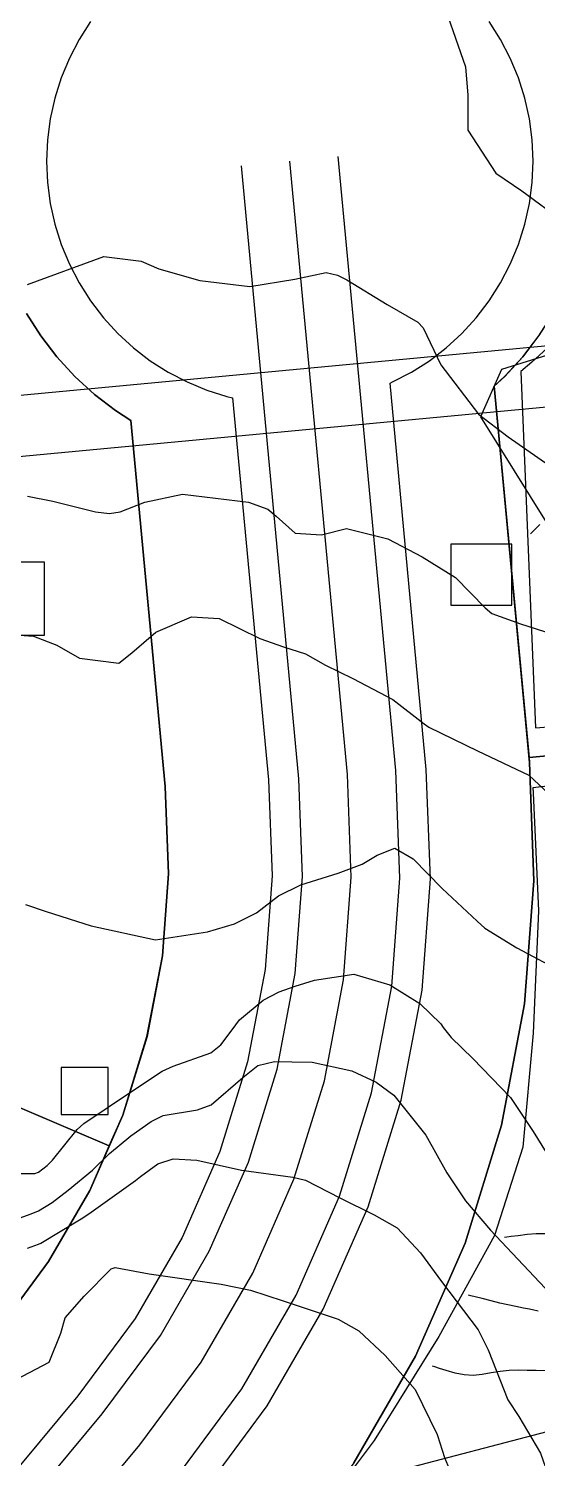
# Model space of a CAD drawing. Header units: feet. Extents: x 1318179 to 1318934, y 422463 to 423299.
# Drawn here: x 1318680.2 to 1318763.9, y 422822.9 to 423057.7 of the extents above; entities that cross this region are included whole.
import ezdxf

# ---------------------------------------------------------------- set-up
doc = ezdxf.new("R2010")
doc.units = ezdxf.units.FT
for name, color, linetype in [('C-DRNG-AREA', 150, 'CONTINUOUS'), ('C-LOD', 30, 'CONTINUOUS'), ('C-PROP', 6, 'CONTINUOUS'), ('C-PVMT', 8, 'CONTINUOUS'), ('C-SWM', 92, 'CONTINUOUS'), ('C-TOPO-MAJR', 32, 'CONTINUOUS'), ('C-UTIL', 4, 'CONTINUOUS'), ('L-PLNT-TREE', 90, 'CONTINUOUS'), ('V-PROP-LINE', 7, 'CONTINUOUS')]:
    doc.layers.add(name, color=color, linetype=linetype)

msp = doc.modelspace()

# ---------------------------------------------------------------- linework, layer by layer
at = {"layer": 'C-DRNG-AREA'}
for points in [[(1318756.77, 422998.97), (1318762.5, 422938), (1318870.48, 422948.14), (1318861.02, 423048.89), (1318772.94, 423040.62), (1318772.98, 423040.3), (1318773.17, 423035.94), (1318772.98, 423031.59), (1318772.41, 423027.26), (1318771.47, 423023.01), (1318770.16, 423018.85), (1318768.49, 423014.82), (1318766.47, 423010.95), (1318764.13, 423007.28), (1318761.48, 423003.82), (1318758.53, 423000.6), (1318756.77, 422998.97)], [(1318728.92, 422815.75), (1318894.46, 422692.89), (1318870.48, 422948.14), (1318762.5, 422938), (1318762.57, 422937.15), (1318763.3, 422917.74), (1318761.78, 422897.53), (1318757.99, 422877.62), (1318751.99, 422858.26), (1318743.85, 422839.69), (1318733.67, 422822.16), (1318728.92, 422815.75)], [(1318529.82, 422881.87), (1318634.23, 422794.85), (1318674.93, 422843.69), (1318683.48, 422855.21), (1318690.26, 422866.89), (1318693.47, 422874.21), (1318587.21, 422919.49), (1318545.18, 422869.07), (1318529.82, 422881.87)]]:
    msp.add_lwpolyline(points, close=True, dxfattribs=at)
msp.add_lwpolyline([(1318601.56, 422913.39), (1318693.47, 422874.23), (1318695.68, 422879.27), (1318699.67, 422892.16), (1318702.2, 422905.42), (1318703.21, 422918.89), (1318702.68, 422933.22), (1318697.03, 422993.35), (1318694.48, 422994.97), (1318691.02, 422997.63), (1318687.81, 423000.57), (1318684.86, 423003.79), (1318682.21, 423007.25), (1318679.87, 423010.92)], dxfattribs=at)
at = {"layer": 'C-LOD'}
for points in [[(1318754.53, 422993.95), (1318793.02, 422932.33), (1318810.95, 422934.01), (1318868.24, 422943.12), (1318871.71, 422950.88), (1318833.17, 423015.03), (1318786.89, 423010.69), (1318758, 423001.71), (1318754.53, 422993.95)], [(1318725.64, 422811.33), (1318783.05, 422764.99), (1318797.5, 422754.27), (1318891.18, 422688.48), (1318892.07, 422689.68), (1318894.46, 422692.89), (1318896.24, 422695.3), (1318841.31, 422811.69), (1318806.05, 422837.86), (1318730.7, 422818.16), (1318725.64, 422811.33)]]:
    msp.add_lwpolyline(points, close=True, dxfattribs=at)
at = {"layer": 'C-PROP'}
for points in [[(1318733.68, 422822.17), (1318743.85, 422839.7), (1318751.99, 422858.26), (1318757.99, 422877.62), (1318761.78, 422897.53), (1318763.3, 422917.74), (1318762.58, 422937.15), (1318756.77, 422998.97), (1318758.52, 423000.58), (1318761.47, 423003.79), (1318764.12, 423007.25), (1318766.47, 423010.93), (1318768.48, 423014.8), (1318770.15, 423018.83), (1318771.46, 423022.99), (1318772.41, 423027.25), (1318772.98, 423031.58), (1318773.17, 423035.93), (1318772.98, 423040.29), (1318772.41, 423044.61), (1318771.46, 423048.87), (1318770.15, 423053.03), (1318768.48, 423057.06), (1318766.47, 423060.93)], [(1318657.28, 422775.65), (1318698.52, 422825.13), (1318708.58, 422838.69), (1318717.06, 422853.29), (1318723.84, 422868.76), (1318728.84, 422884.89), (1318731.99, 422901.48), (1318733.26, 422918.32), (1318732.63, 422935.19), (1318723.17, 423035.93)], [(1318679.87, 423010.93), (1318682.21, 423007.25), (1318684.86, 423003.79), (1318687.81, 423000.58), (1318691.03, 422997.63), (1318694.49, 422994.97), (1318697.04, 422993.35), (1318702.68, 422933.22), (1318703.22, 422918.89), (1318702.2, 422905.42), (1318699.68, 422892.15), (1318695.68, 422879.26), (1318690.26, 422866.89), (1318683.48, 422855.21), (1318674.93, 422843.68)]]:
    msp.add_lwpolyline(points, dxfattribs=at)
for points in [[(1318761.14, 423001.41), (1318763.56, 422942.89), (1318866.35, 422950.96), (1318856.47, 423046.81), (1318773.85, 423035.7), (1318773.89, 423035.38), (1318774.2, 423031.05), (1318774.26, 423026.75), (1318774.14, 423022.57), (1318773.98, 423018.68), (1318773.79, 423015.42), (1318773.16, 423013.05), (1318771.47, 423011), (1318768.96, 423008.56), (1318766.07, 423005.79), (1318762.96, 423002.93), (1318761.14, 423001.41)], [(1318732.26, 422819.47), (1318891.54, 422696.95), (1318866.69, 422944.88), (1318763.11, 422933.03), (1318763.19, 422932.19), (1318764.06, 422912.8), (1318763.17, 422892.73), (1318761.46, 422874.02), (1318756.83, 422859.52), (1318747.66, 422842.93), (1318737.06, 422825.84), (1318732.26, 422819.47)]]:
    msp.add_lwpolyline(points, close=True, dxfattribs=at)
at = {"layer": 'C-PVMT'}
for points in [[(1318690.4, 423058.88), (1318688.53, 423055.93), (1318686.92, 423052.84), (1318685.58, 423049.61), (1318684.53, 423046.28), (1318683.77, 423042.88), (1318683.32, 423039.42), (1318683.17, 423035.93), (1318683.32, 423032.45), (1318683.77, 423028.99), (1318684.53, 423025.58), (1318685.58, 423022.25), (1318686.92, 423019.03), (1318688.53, 423015.93), (1318690.4, 423012.99), (1318692.52, 423010.22), (1318694.88, 423007.65), (1318697.46, 423005.29), (1318700.22, 423003.17), (1318703.17, 423001.29), (1318706.26, 422999.68), (1318709.49, 422998.34), (1318712.81, 422997.29), (1318713.76, 422997.09), (1318719.65, 422934.34), (1318720.24, 422918.56), (1318719.08, 422903.18), (1318716.2, 422888.04), (1318711.64, 422873.31), (1318705.44, 422859.18), (1318697.7, 422845.85), (1318688.29, 422833.17), (1318647.29, 422783.97)], [(1318708.74, 422817.09), (1318719.46, 422831.53), (1318728.67, 422847.4), (1318736.04, 422864.21), (1318741.47, 422881.74), (1318744.9, 422899.77), (1318746.28, 422918.07), (1318745.61, 422936.04), (1318739.65, 422999.5), (1318740.07, 422999.68), (1318743.17, 423001.29), (1318746.11, 423003.17), (1318748.88, 423005.29), (1318751.45, 423007.65), (1318753.81, 423010.22), (1318755.93, 423012.99), (1318757.81, 423015.93), (1318759.42, 423019.03), (1318760.75, 423022.25), (1318761.8, 423025.58), (1318762.56, 423028.99), (1318763.01, 423032.45), (1318763.17, 423035.93), (1318763.01, 423039.42), (1318762.56, 423042.88), (1318761.8, 423046.28), (1318760.75, 423049.61), (1318759.42, 423052.84), (1318757.81, 423055.93), (1318755.93, 423058.88)]]:
    msp.add_lwpolyline(points, dxfattribs=at)
at = {"layer": 'C-SWM'}
msp.add_lwpolyline([(1318685.53, 422879.34), (1318693.27, 422879.34), (1318693.27, 422887.09), (1318685.53, 422887.09), (1318685.53, 422879.34)], close=True, dxfattribs=at)
at = {"layer": 'C-TOPO-MAJR'}
for points in [[(1318747.5, 423064.5), (1318752.05, 423051.41), (1318752.45, 423046.77), (1318752.46, 423041.02), (1318757.07, 423033.94), (1318761.32, 423031.04), (1318768.16, 423026)], [(1318680.04, 423015.67), (1318692.57, 423020.29), (1318698.69, 423019.52), (1318701.61, 423018.27), (1318708.37, 423016.33), (1318716.57, 423015.34), (1318723.96, 423016.57), (1318729.16, 423017.67), (1318731.01, 423017.22), (1318732.56, 423016.45), (1318739.15, 423012.37), (1318744.23, 423009.49), (1318745.09, 423008.55), (1318748.02, 423002.48), (1318754.19, 422994.38), (1318759.08, 422990.65), (1318765.78, 422986.02)], [(1318680.01, 422980.94), (1318684.19, 422980.08), (1318691.23, 422978.33), (1318693.52, 422978.08), (1318695.28, 422978.36), (1318699.29, 422979.93), (1318705.53, 422981.24), (1318716.36, 422979.91), (1318719.55, 422978.77), (1318720.9, 422977.63), (1318724.05, 422974.83), (1318728.38, 422974.55), (1318732.5, 422975.62), (1318739.3, 422973.9), (1318744.92, 422970.98), (1318750.41, 422967.54), (1318755.29, 422962.58), (1318756.37, 422961.65), (1318761.08, 422959.93), (1318771.55, 422956.6)], [(1318764.28, 422976.29), (1318763.52, 422975.52), (1318763.01, 422975.01), (1318762.76, 422974.75)], [(1318677.25, 422958.19), (1318681.02, 422957.93), (1318684.84, 422956.46), (1318688.57, 422954.3), (1318695.05, 422953.49), (1318697.17, 422955.19), (1318701.11, 422958.58), (1318706.98, 422961.08), (1318711.53, 422960.83), (1318718.23, 422957.56), (1318722.14, 422956.17), (1318725.73, 422955.03), (1318729.03, 422953.18), (1318733.51, 422950.99), (1318740.08, 422947.55), (1318745.25, 422943.53), (1318746.02, 422942.98), (1318754.03, 422939.11), (1318762.46, 422935.07), (1318767.51, 422930.41)], [(1318679.68, 422913.85), (1318683.09, 422912.72), (1318690.48, 422910.33), (1318701.07, 422908.07), (1318709.61, 422909.36), (1318714.05, 422910.69), (1318717.69, 422912.48), (1318721.31, 422915.29), (1318724.99, 422917.09), (1318731.11, 422919), (1318735.05, 422920.49), (1318737.52, 422921.95), (1318740.44, 422923.08), (1318743.42, 422921.34), (1318748.2, 422916.46), (1318753.99, 422911.12), (1318755.23, 422909.98), (1318760.47, 422906.75), (1318768.32, 422902.59)], [(1318674.84, 422869.66), (1318681.21, 422869.68), (1318681.84, 422869.9), (1318683.23, 422870.97), (1318684.15, 422871.87), (1318688.19, 422876.9), (1318689.29, 422877.87), (1318697.45, 422883.36), (1318702.17, 422886.49), (1318703.97, 422887.31), (1318710.18, 422889.51), (1318711.84, 422890.79), (1318713.67, 422893.25), (1318714.9, 422894.89), (1318718.79, 422898.17), (1318721.42, 422899.5), (1318724.03, 422900.42), (1318727.24, 422901.45), (1318733.71, 422902.42), (1318739.63, 422900.65), (1318744.54, 422897.62), (1318748.01, 422894.23), (1318748.4, 422893.64), (1318749.67, 422892.01), (1318753.28, 422888.55), (1318759.45, 422882.18), (1318763.2, 422876.58), (1318766.72, 422870.82)], [(1318674.97, 422861), (1318680.6, 422863.03), (1318681.83, 422863.55), (1318684.06, 422864.94), (1318686.71, 422866.94), (1318690.72, 422870.25), (1318693.53, 422872.95), (1318697, 422875.87), (1318700.34, 422878.23), (1318702.35, 422879.19), (1318708, 422880.14), (1318710.21, 422880.98), (1318715.44, 422885.42), (1318717.9, 422887.39), (1318720.63, 422888.05), (1318723.48, 422887.99), (1318726.83, 422887.94), (1318733.37, 422886.55), (1318737.34, 422884.7), (1318740.27, 422882.56), (1318745.51, 422875.98), (1318749, 422869.78), (1318752.05, 422865.17), (1318756.14, 422860.39), (1318765.15, 422850.86)], [(1318680, 422857.39), (1318681.82, 422858.08), (1318682.22, 422858.26), (1318688.84, 422862.21), (1318690.09, 422863.03), (1318697.78, 422868.51), (1318698.62, 422869.18), (1318701.45, 422871.25), (1318703.98, 422872.1), (1318707.89, 422871.85), (1318715.23, 422870.22), (1318723.68, 422869.06), (1318725.72, 422868.58), (1318731.38, 422865.68), (1318737.05, 422862.91), (1318740.84, 422860.74), (1318744.68, 422856.62), (1318748.08, 422851.92), (1318754.14, 422844), (1318755.78, 422840.73), (1318759.04, 422832.49), (1318760.82, 422829.78), (1318764.41, 422823.77), (1318765.2, 422821.4)], [(1318765.13, 422859.78), (1318763.65, 422859.75), (1318762.17, 422859.64), (1318760.69, 422859.46), (1318759.59, 422859.32), (1318758.85, 422859.23), (1318758.48, 422859.19)], [(1318677.13, 422835.27), (1318683.59, 422838.7), (1318685.5, 422843.47), (1318686.22, 422845.98), (1318689.35, 422849.54), (1318693.79, 422854.01), (1318694.46, 422854.25), (1318700.03, 422853.19), (1318711.87, 422851.49), (1318716.72, 422850.52), (1318722.05, 422848.79), (1318731.09, 422845.75), (1318734.52, 422843.81), (1318738.82, 422839.79), (1318743.78, 422834.19), (1318747.4, 422826.81), (1318747.45, 422826.62), (1318748.58, 422823.04), (1318749.45, 422821.08)], [(1318764.03, 422847.08), (1318763.79, 422847.14), (1318763.3, 422847.24), (1318762.56, 422847.39), (1318761.57, 422847.58), (1318760.33, 422847.82), (1318759.04, 422848.09), (1318757.68, 422848.4), (1318756.26, 422848.74), (1318754.78, 422849.12), (1318753.67, 422849.4), (1318752.93, 422849.59), (1318752.56, 422849.69)], [(1318765.13, 422837.29), (1318763.65, 422837.31), (1318762.17, 422837.34), (1318760.69, 422837.36), (1318759.22, 422837.3), (1318757.74, 422837.16), (1318756.26, 422836.94), (1318754.78, 422836.64), (1318753.3, 422836.52), (1318751.83, 422836.6), (1318750.35, 422836.86), (1318748.87, 422837.32), (1318747.76, 422837.67), (1318747.02, 422837.9), (1318746.65, 422838.01)]]:
    msp.add_lwpolyline(points, dxfattribs=at)
at = {"layer": 'C-UTIL'}
for points in [[(1318631.93, 422757.72), (1318651.13, 422780.77), (1318692.31, 422830.18), (1318701.9, 422843.09), (1318709.92, 422856.91), (1318716.34, 422871.55), (1318721.07, 422886.82), (1318724.06, 422902.53), (1318725.26, 422918.47), (1318724.66, 422934.51), (1318715.2, 423035.18)], [(1318644.22, 422747.48), (1318663.42, 422770.53), (1318704.72, 422820.08), (1318715.26, 422834.29), (1318724.19, 422849.67), (1318731.33, 422865.96), (1318736.6, 422882.95), (1318739.92, 422900.43), (1318741.26, 422918.16), (1318740.6, 422935.87), (1318731.13, 423036.68)], [(1318499.93, 422980.71), (1318787.18, 423007.7)], [(1318500.86, 422970.76), (1318788.11, 422997.74)]]:
    msp.add_lwpolyline(points, dxfattribs=at)
at = {"layer": 'L-PLNT-TREE'}
for points in [[(1318749.66, 422963.02), (1318759.66, 422963.02), (1318759.66, 422973.02), (1318749.66, 422973.02), (1318749.66, 422963.02)], [(1318670.79, 422958.08), (1318682.79, 422958.08), (1318682.79, 422970.08), (1318670.79, 422970.08), (1318670.79, 422958.08)]]:
    msp.add_lwpolyline(points, close=True, dxfattribs=at)
at = {"layer": 'V-PROP-LINE'}
for points in [[(1318756.77, 422998.97), (1318762.5, 422938), (1318870.48, 422948.14), (1318861.02, 423048.89), (1318772.94, 423040.62), (1318772.98, 423040.3), (1318773.17, 423035.94), (1318772.98, 423031.59), (1318772.41, 423027.26), (1318771.47, 423023.01), (1318770.16, 423018.85), (1318768.49, 423014.82), (1318766.47, 423010.95), (1318764.13, 423007.28), (1318761.48, 423003.82), (1318758.53, 423000.6), (1318756.77, 422998.97)], [(1318728.92, 422815.75), (1318894.46, 422692.89), (1318870.48, 422948.14), (1318762.5, 422938), (1318762.57, 422937.15), (1318763.3, 422917.74), (1318761.78, 422897.53), (1318757.99, 422877.62), (1318751.99, 422858.26), (1318743.85, 422839.69), (1318733.67, 422822.16), (1318728.92, 422815.75)], [(1318529.82, 422881.87), (1318634.23, 422794.85), (1318674.93, 422843.69), (1318683.48, 422855.21), (1318690.26, 422866.89), (1318693.47, 422874.21), (1318587.21, 422919.49), (1318545.18, 422869.07), (1318529.82, 422881.87)]]:
    msp.add_lwpolyline(points, close=True, dxfattribs=at)
msp.add_lwpolyline([(1318601.56, 422913.39), (1318693.47, 422874.23), (1318695.68, 422879.27), (1318699.67, 422892.16), (1318702.2, 422905.42), (1318703.21, 422918.89), (1318702.68, 422933.22), (1318697.03, 422993.35), (1318694.48, 422994.97), (1318691.02, 422997.63), (1318687.81, 423000.57), (1318684.86, 423003.79), (1318682.21, 423007.25), (1318679.87, 423010.92)], dxfattribs=at)

doc.saveas('drawing.dxf')
